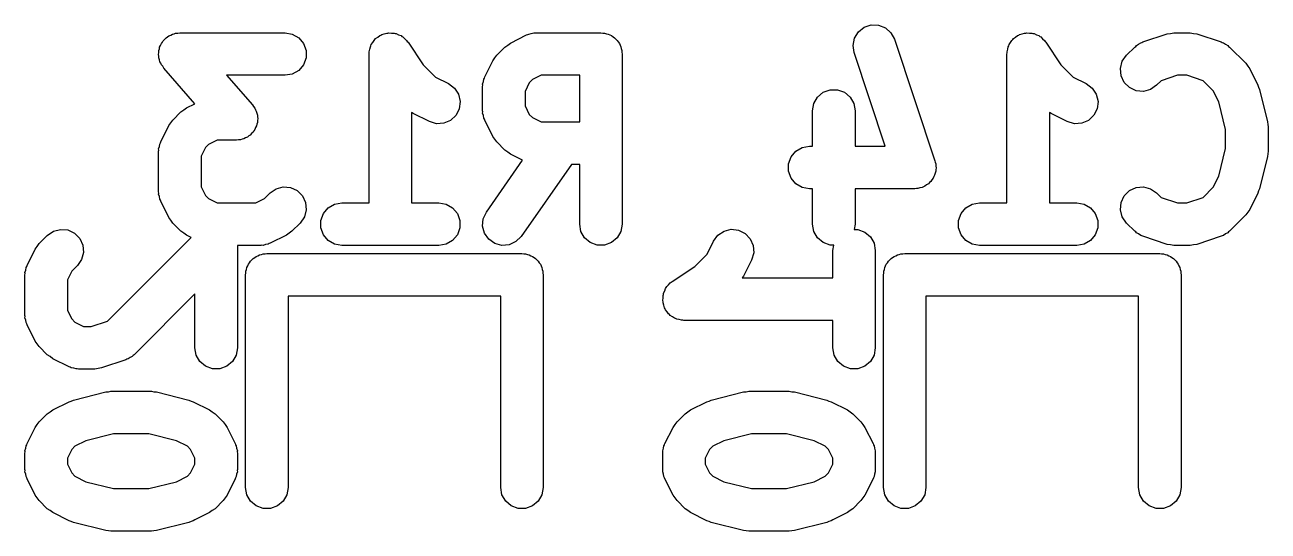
# Model space of a CAD drawing. Extents: x 25.3 to 49.5, y -85 to -25.3.
# Drawn here: x 33.739 to 37.452, y -77.981 to -76.47 of the extents above; entities that cross this region are included whole.
import ezdxf

# ---------------------------------------------------------------- set-up
doc = ezdxf.new("R2010")
doc.units = 0
doc.header["$MEASUREMENT"] = 0
doc.layers.add('BLACK', color=7, linetype='CONTINUOUS')

msp = doc.modelspace()

# ---------------------------------------------------------------- linework, layer by layer
at = {"layer": 'Black'}
for p, q in [((36.2166, -76.5093), (36.2282, -76.4905)), ((36.2282, -76.4905), (36.2454, -76.4768)), ((36.2454, -76.4768), (36.2664, -76.4698)), ((36.2664, -76.4698), (36.2884, -76.4704)), ((36.2884, -76.4704), (36.3089, -76.4785)), ((36.3089, -76.4785), (36.3254, -76.4931)), ((34.1442, -76.5309), (34.1464, -76.5251)), ((34.1464, -76.5251), (34.1495, -76.5213)), ((34.1495, -76.5213), (34.1519, -76.517)), ((34.1519, -76.517), (34.1565, -76.5129)), ((34.1565, -76.5129), (34.1605, -76.5082)), ((34.1605, -76.5082), (34.1648, -76.5057)), ((34.1648, -76.5057), (34.1685, -76.5025)), ((34.1685, -76.5025), (34.1743, -76.5002)), ((34.1743, -76.5002), (34.1796, -76.4971)), ((34.1796, -76.4971), (34.1845, -76.4963)), ((34.1845, -76.4963), (34.189, -76.4945)), ((34.189, -76.4945), (34.1952, -76.4944)), ((34.1952, -76.4944), (34.2014, -76.4933)), ((34.2014, -76.4933), (34.5158, -76.4933)), ((34.5158, -76.4933), (34.5375, -76.4971)), ((34.5375, -76.4971), (34.5566, -76.5082)), ((34.5566, -76.5082), (34.5708, -76.5251)), ((34.5708, -76.5251), (34.5784, -76.5458)), ((34.7724, -76.532), (34.7734, -76.5287)), ((34.7734, -76.5287), (34.7779, -76.5226)), ((34.7779, -76.5226), (34.7817, -76.516)), ((34.7817, -76.516), (34.7844, -76.5137)), ((34.7844, -76.5137), (34.7864, -76.5109)), ((34.7864, -76.5109), (34.7927, -76.5067)), ((34.7927, -76.5067), (34.7986, -76.5018)), ((34.7986, -76.5018), (34.8019, -76.5006)), ((34.8019, -76.5006), (34.8048, -76.4987)), ((34.8048, -76.4987), (34.8122, -76.4969)), ((34.8122, -76.4969), (34.8193, -76.4943)), ((34.8193, -76.4943), (34.8228, -76.4943)), ((34.8228, -76.4943), (34.8262, -76.4934)), ((34.8262, -76.4934), (34.8338, -76.4943)), ((34.8338, -76.4943), (34.8413, -76.4943)), ((34.8413, -76.4943), (34.8446, -76.4955)), ((34.8446, -76.4955), (34.8481, -76.4959)), ((34.8481, -76.4959), (34.8549, -76.4992)), ((34.8549, -76.4992), (34.8621, -76.5018)), ((34.8621, -76.5018), (34.8648, -76.5041)), ((34.8648, -76.5041), (34.8679, -76.5056)), ((34.8679, -76.5056), (34.8731, -76.5111)), ((34.8731, -76.5111), (34.8789, -76.516)), ((34.8789, -76.516), (34.8807, -76.519)), ((34.8807, -76.519), (34.8831, -76.5216)), ((34.8831, -76.5216), (34.928, -76.5889)), ((35.1808, -76.5303), (35.189, -76.5242)), ((35.189, -76.5242), (35.2373, -76.5)), ((35.2373, -76.5), (35.2408, -76.499)), ((35.2408, -76.499), (35.244, -76.4971)), ((35.244, -76.4971), (35.2513, -76.4958)), ((35.2513, -76.4958), (35.2585, -76.4937)), ((35.2585, -76.4937), (35.2621, -76.4939)), ((35.2621, -76.4939), (35.2657, -76.4933)), ((35.2657, -76.4933), (35.4593, -76.4933)), ((35.4593, -76.4933), (35.4647, -76.4943)), ((35.4647, -76.4943), (35.4703, -76.4943)), ((35.4703, -76.4943), (35.4755, -76.4962)), ((35.4755, -76.4962), (35.481, -76.4971)), ((35.481, -76.4971), (35.4858, -76.4999)), ((35.4858, -76.4999), (35.491, -76.5018)), ((35.491, -76.5018), (35.4953, -76.5054)), ((35.4953, -76.5054), (35.5001, -76.5082)), ((35.5001, -76.5082), (35.5036, -76.5124)), ((35.5036, -76.5124), (35.5079, -76.516)), ((35.5079, -76.516), (35.5107, -76.5208)), ((35.5107, -76.5208), (35.5143, -76.5251)), ((35.5143, -76.5251), (35.5162, -76.5303)), ((36.2122, -76.5309), (36.2166, -76.5093)), ((36.3254, -76.4931), (36.3359, -76.5125)), ((36.3359, -76.5125), (36.4569, -76.8754)), ((36.6774, -76.532), (36.6784, -76.5287)), ((36.6784, -76.5287), (36.6829, -76.5226)), ((36.6829, -76.5226), (36.6867, -76.516)), ((36.6867, -76.516), (36.6894, -76.5137)), ((36.6894, -76.5137), (36.6914, -76.5109)), ((36.6914, -76.5109), (36.6977, -76.5067)), ((36.6977, -76.5067), (36.7036, -76.5018)), ((36.7036, -76.5018), (36.7069, -76.5006)), ((36.7069, -76.5006), (36.7098, -76.4987)), ((36.7098, -76.4987), (36.7172, -76.4969)), ((36.7172, -76.4969), (36.7243, -76.4943)), ((36.7243, -76.4943), (36.7278, -76.4943)), ((36.7278, -76.4943), (36.7312, -76.4934)), ((36.7312, -76.4934), (36.7388, -76.4943)), ((36.7388, -76.4943), (36.7463, -76.4943)), ((36.7463, -76.4943), (36.7496, -76.4955)), ((36.7496, -76.4955), (36.7531, -76.4959)), ((36.7531, -76.4959), (36.7599, -76.4992)), ((36.7599, -76.4992), (36.7671, -76.5018)), ((36.7671, -76.5018), (36.7698, -76.5041)), ((36.7698, -76.5041), (36.7729, -76.5056)), ((36.7729, -76.5056), (36.7781, -76.5111)), ((36.7781, -76.5111), (36.7839, -76.516)), ((36.7839, -76.516), (36.7857, -76.519)), ((36.7857, -76.519), (36.7881, -76.5216)), ((36.7881, -76.5216), (36.833, -76.5889)), ((37.0587, -76.5313), (37.0652, -76.5277)), ((37.0652, -76.5277), (37.0713, -76.5234)), ((37.0713, -76.5234), (37.0749, -76.5225)), ((37.0749, -76.5225), (37.0781, -76.5208)), ((37.0781, -76.5208), (37.1507, -76.4966)), ((37.1507, -76.4966), (37.1607, -76.4951)), ((37.1607, -76.4951), (37.1707, -76.4933)), ((37.1707, -76.4933), (37.2191, -76.4933)), ((37.2191, -76.4933), (37.2291, -76.4951)), ((37.2291, -76.4951), (37.2392, -76.4966)), ((37.2392, -76.4966), (37.3118, -76.5208)), ((37.3118, -76.5208), (37.315, -76.5225)), ((37.315, -76.5225), (37.3185, -76.5234)), ((37.3185, -76.5234), (37.3246, -76.5277)), ((37.3246, -76.5277), (37.3312, -76.5313)), ((34.1379, -76.5581), (34.1388, -76.552)), ((34.1388, -76.5629), (34.1379, -76.5581)), ((34.1388, -76.5458), (34.1405, -76.5412)), ((34.1388, -76.552), (34.1388, -76.5458)), ((34.1388, -76.5678), (34.1388, -76.5629)), ((34.1405, -76.5412), (34.1412, -76.5363)), ((34.1412, -76.5363), (34.1442, -76.5309)), ((34.5784, -76.5458), (34.5784, -76.5678)), ((34.7668, -76.5568), (34.7674, -76.5533)), ((34.7668, -77.0013), (34.7668, -76.5568)), ((34.7672, -76.5498), (34.7693, -76.5426)), ((34.7674, -76.5533), (34.7672, -76.5498)), ((34.7693, -76.5426), (34.7706, -76.5351)), ((34.7706, -76.5351), (34.7724, -76.532)), ((35.1424, -76.5686), (35.1483, -76.5603)), ((35.1483, -76.5603), (35.1725, -76.5361)), ((35.1725, -76.5361), (35.1808, -76.5303)), ((35.5162, -76.5303), (35.5189, -76.5351)), ((35.5189, -76.5351), (35.5199, -76.5406)), ((35.5199, -76.5406), (35.5218, -76.5458)), ((35.5218, -76.5458), (35.5218, -76.5513)), ((35.5218, -76.5513), (35.5228, -76.5568)), ((35.5228, -76.5568), (35.5228, -77.0648)), ((36.2154, -76.5527), (36.2122, -76.5309)), ((36.3085, -76.832), (36.2154, -76.5527)), ((36.6718, -76.5568), (36.6724, -76.5533)), ((36.6718, -77.0013), (36.6718, -76.5568)), ((36.6722, -76.5498), (36.6743, -76.5426)), ((36.6724, -76.5533), (36.6722, -76.5498)), ((36.6743, -76.5426), (36.6756, -76.5351)), ((36.6756, -76.5351), (36.6774, -76.532)), ((37.0164, -76.5784), (37.0291, -76.5603)), ((37.0291, -76.5603), (37.0533, -76.5361)), ((37.0533, -76.5361), (37.0563, -76.534)), ((37.0563, -76.534), (37.0587, -76.5313)), ((37.3312, -76.5313), (37.3336, -76.534)), ((37.3336, -76.534), (37.3366, -76.5361)), ((37.3366, -76.5361), (37.385, -76.5845)), ((34.1409, -76.5737), (34.1388, -76.5678)), ((34.1421, -76.5798), (34.1409, -76.5737)), ((34.1447, -76.584), (34.1421, -76.5798)), ((34.1464, -76.5886), (34.1447, -76.584)), ((34.1504, -76.5933), (34.1464, -76.5886)), ((34.1536, -76.5986), (34.1504, -76.5933)), ((34.2467, -76.7051), (34.1536, -76.5986)), ((34.5708, -76.5886), (34.5566, -76.6055)), ((34.5784, -76.5678), (34.5708, -76.5886)), ((34.928, -76.5889), (34.9647, -76.6256)), ((35.1122, -76.6252), (35.1364, -76.5768)), ((35.1364, -76.5768), (35.1424, -76.5686)), ((36.833, -76.5889), (36.8697, -76.6256)), ((37.0107, -76.5997), (37.0164, -76.5784)), ((37.0126, -76.6216), (37.0107, -76.5997)), ((37.385, -76.5845), (37.3908, -76.5928)), ((37.3908, -76.5928), (37.3969, -76.601)), ((37.3969, -76.601), (37.4211, -76.6494)), ((34.5158, -76.6203), (34.3413, -76.6203)), ((34.3413, -76.6203), (34.4185, -76.7085)), ((34.5375, -76.6165), (34.5158, -76.6203)), ((34.5566, -76.6055), (34.5375, -76.6165)), ((34.9647, -76.6256), (35.0038, -76.6452)), ((35.1059, -76.6463), (35.108, -76.6392)), ((35.108, -76.6392), (35.1093, -76.6319)), ((35.1093, -76.6319), (35.1111, -76.6287)), ((35.1111, -76.6287), (35.1122, -76.6252)), ((35.255, -76.6332), (35.2453, -76.6428)), ((35.2807, -76.6203), (35.255, -76.6332)), ((35.3958, -76.6203), (35.2807, -76.6203)), ((35.3958, -76.7594), (35.3958, -76.6203)), ((36.8697, -76.6256), (36.9088, -76.6452)), ((37.022, -76.6416), (37.0126, -76.6216)), ((37.1325, -76.6365), (37.1189, -76.6501)), ((37.181, -76.6203), (37.1325, -76.6365)), ((37.2088, -76.6203), (37.181, -76.6203)), ((37.2574, -76.6365), (37.2088, -76.6203)), ((37.2879, -76.667), (37.2574, -76.6365)), ((35.0038, -76.6452), (35.0216, -76.6583)), ((35.0216, -76.6583), (35.0337, -76.6767)), ((35.0337, -76.6767), (35.0388, -76.6981)), ((35.1055, -76.6536), (35.1061, -76.65)), ((35.1055, -76.7261), (35.1055, -76.6536)), ((35.1061, -76.65), (35.1059, -76.6463)), ((35.2453, -76.6428), (35.2325, -76.6686)), ((35.2325, -76.6686), (35.2325, -76.7112)), ((36.1061, -76.6853), (36.123, -76.6711)), ((36.123, -76.6711), (36.1437, -76.6636)), ((36.1437, -76.6636), (36.1658, -76.6636)), ((36.1658, -76.6636), (36.1865, -76.6711)), ((36.1865, -76.6711), (36.2034, -76.6853)), ((36.9088, -76.6452), (36.9266, -76.6583)), ((36.9266, -76.6583), (36.9387, -76.6767)), ((36.9387, -76.6767), (36.9438, -76.6981)), ((37.0375, -76.6572), (37.022, -76.6416)), ((37.0575, -76.6665), (37.0375, -76.6572)), ((37.0795, -76.6684), (37.0575, -76.6665)), ((37.1008, -76.6627), (37.0795, -76.6684)), ((37.1189, -76.6501), (37.1008, -76.6627)), ((37.3043, -76.6999), (37.2879, -76.667)), ((37.4211, -76.6494), (37.423, -76.656)), ((37.423, -76.656), (37.4259, -76.6624)), ((37.4259, -76.6624), (37.4501, -76.7591)), ((34.2213, -76.7177), (34.2467, -76.7051)), ((34.4185, -76.7085), (34.4217, -76.7138)), ((34.4217, -76.7138), (34.4257, -76.7186)), ((35.0388, -76.6981), (35.0363, -76.7201)), ((35.2325, -76.7112), (35.2453, -76.7369)), ((36.0912, -76.7261), (36.0951, -76.7044)), ((36.0951, -76.7044), (36.1061, -76.6853)), ((36.2034, -76.6853), (36.2144, -76.7044)), ((36.2144, -76.7044), (36.2182, -76.7261)), ((36.9438, -76.6981), (36.9413, -76.7201)), ((37.3249, -76.7823), (37.3043, -76.6999)), ((34.1806, -76.7538), (34.2048, -76.7296)), ((34.2048, -76.7296), (34.2131, -76.7238)), ((34.2131, -76.7238), (34.2213, -76.7177)), ((34.4257, -76.7186), (34.4274, -76.7232)), ((34.4274, -76.7232), (34.4299, -76.7274)), ((34.4299, -76.7274), (34.4311, -76.7335)), ((34.4311, -76.7335), (34.4332, -76.7393)), ((34.4332, -76.7393), (34.4332, -76.7442)), ((34.4332, -76.7442), (34.4342, -76.749)), ((34.4342, -76.749), (34.4332, -76.7552)), ((34.8987, -76.7346), (34.8938, -76.7309)), ((34.8938, -76.7309), (34.8938, -77.0013)), ((34.947, -76.7587), (34.8987, -76.7346)), ((35.0264, -76.7398), (35.0104, -76.7549)), ((35.0363, -76.7201), (35.0264, -76.7398)), ((35.1061, -76.7297), (35.1055, -76.7261)), ((35.1059, -76.7334), (35.1061, -76.7297)), ((35.108, -76.7405), (35.1059, -76.7334)), ((35.1093, -76.7479), (35.108, -76.7405)), ((35.1111, -76.751), (35.1093, -76.7479)), ((35.1122, -76.7545), (35.1111, -76.751)), ((35.2453, -76.7369), (35.255, -76.7465)), ((35.255, -76.7465), (35.2807, -76.7594)), ((36.0912, -76.832), (36.0912, -76.7261)), ((36.2182, -76.7261), (36.2182, -76.832)), ((36.8037, -76.7346), (36.7988, -76.7309)), ((36.7988, -76.7309), (36.7988, -77.0013)), ((36.852, -76.7587), (36.8037, -76.7346)), ((36.9314, -76.7398), (36.9154, -76.7549)), ((36.9413, -76.7201), (36.9314, -76.7398)), ((34.1446, -76.8187), (34.1687, -76.7703)), ((34.1687, -76.7703), (34.1748, -76.7621)), ((34.1748, -76.7621), (34.1806, -76.7538)), ((34.4225, -76.7858), (34.4202, -76.7901)), ((34.4257, -76.7821), (34.4225, -76.7858)), ((34.4278, -76.7762), (34.4257, -76.7821)), ((34.4308, -76.7708), (34.4278, -76.7762)), ((34.4315, -76.766), (34.4308, -76.7708)), ((34.4332, -76.7614), (34.4315, -76.766)), ((34.4332, -76.7552), (34.4332, -76.7614)), ((34.9682, -76.765), (34.947, -76.7587)), ((34.9902, -76.7637), (34.9682, -76.765)), ((35.0104, -76.7549), (34.9902, -76.7637)), ((35.1364, -76.8029), (35.1122, -76.7545)), ((35.2807, -76.7594), (35.3958, -76.7594)), ((36.8732, -76.765), (36.852, -76.7587)), ((36.8952, -76.7637), (36.8732, -76.765)), ((36.9154, -76.7549), (36.8952, -76.7637)), ((37.3249, -76.8393), (37.3249, -76.7823)), ((37.4501, -76.7591), (37.4506, -76.7669)), ((37.4506, -76.7669), (37.4519, -76.7745)), ((37.4519, -76.7745), (37.4519, -76.8471)), ((34.1404, -76.8327), (34.1417, -76.8254)), ((34.1417, -76.8254), (34.1435, -76.8222)), ((34.1435, -76.8222), (34.1446, -76.8187)), ((34.3131, -76.8138), (34.2873, -76.8267)), ((34.3707, -76.8138), (34.3131, -76.8138)), ((34.3768, -76.8128), (34.3707, -76.8138)), ((34.383, -76.8126), (34.3768, -76.8128)), ((34.3876, -76.8109), (34.383, -76.8126)), ((34.3924, -76.81), (34.3876, -76.8109)), ((34.3978, -76.8069), (34.3924, -76.81)), ((34.4036, -76.8047), (34.3978, -76.8069)), ((34.4073, -76.8014), (34.4036, -76.8047)), ((34.4115, -76.799), (34.4073, -76.8014)), ((34.4155, -76.7942), (34.4115, -76.799)), ((34.4202, -76.7901), (34.4155, -76.7942)), ((35.1424, -76.8111), (35.1364, -76.8029)), ((35.1483, -76.8194), (35.1424, -76.8111)), ((35.1725, -76.8436), (35.1483, -76.8194)), ((34.1379, -76.8471), (34.1385, -76.8435)), ((34.1379, -76.968), (34.1379, -76.8471)), ((34.1383, -76.8398), (34.1404, -76.8327)), ((34.1385, -76.8435), (34.1383, -76.8398)), ((34.2777, -76.8363), (34.2649, -76.8621)), ((34.2649, -76.8621), (34.2649, -76.9531)), ((34.2873, -76.8267), (34.2777, -76.8363)), ((35.1808, -76.8494), (35.1725, -76.8436)), ((35.189, -76.8555), (35.1808, -76.8494)), ((35.2253, -76.8737), (35.189, -76.8555)), ((36.0272, -76.8637), (36.0413, -76.8468)), ((36.0413, -76.8468), (36.0604, -76.8358)), ((36.0604, -76.8358), (36.0822, -76.832)), ((36.0822, -76.832), (36.0912, -76.832)), ((36.2182, -76.832), (36.3085, -76.832)), ((37.3043, -76.9217), (37.3249, -76.8393)), ((37.4501, -76.8625), (37.4259, -76.9593)), ((37.4506, -76.8547), (37.4501, -76.8625)), ((37.4519, -76.8471), (37.4506, -76.8547)), ((35.117, -77.0284), (35.2253, -76.8737)), ((35.3714, -76.8864), (35.221, -77.1012)), ((35.3958, -76.8864), (35.3714, -76.8864)), ((35.3958, -77.0648), (35.3958, -76.8864)), ((36.0196, -76.8844), (36.0272, -76.8637)), ((36.0196, -76.9065), (36.0196, -76.8844)), ((36.4569, -76.8754), (36.4576, -76.88)), ((36.4576, -76.88), (36.4592, -76.8844)), ((36.4592, -76.8844), (36.4592, -76.8909)), ((36.4592, -76.8909), (36.4601, -76.8972)), ((36.4601, -76.8972), (36.4592, -76.9018)), ((36.0272, -76.9272), (36.0196, -76.9065)), ((36.0413, -76.9441), (36.0272, -76.9272)), ((36.4475, -76.9321), (36.4441, -76.9376)), ((36.4516, -76.9272), (36.4475, -76.9321)), ((36.4532, -76.9228), (36.4516, -76.9272)), ((36.4557, -76.9188), (36.4532, -76.9228)), ((36.457, -76.9125), (36.4557, -76.9188)), ((36.4592, -76.9065), (36.457, -76.9125)), ((36.4592, -76.9018), (36.4592, -76.9065)), ((37.2879, -76.9546), (37.3043, -76.9217)), ((34.1385, -76.9717), (34.1379, -76.968)), ((34.1383, -76.9753), (34.1385, -76.9717)), ((34.2649, -76.9531), (34.2777, -76.9788)), ((34.454, -76.9884), (34.4709, -76.9715)), ((34.4709, -76.9715), (34.489, -76.9589)), ((34.489, -76.9589), (34.5103, -76.9532)), ((34.5103, -76.9532), (34.5323, -76.9551)), ((34.5323, -76.9551), (34.5523, -76.9644)), ((34.5523, -76.9644), (34.5678, -76.98)), ((36.0604, -76.9551), (36.0413, -76.9441)), ((36.0822, -76.959), (36.0604, -76.9551)), ((36.0912, -76.959), (36.0822, -76.959)), ((36.0912, -77.0648), (36.0912, -76.959)), ((36.3966, -76.959), (36.2182, -76.959)), ((36.2182, -76.959), (36.2182, -77.0648)), ((36.4013, -76.9582), (36.3966, -76.959)), ((36.406, -76.9583), (36.4013, -76.9582)), ((36.412, -76.9563), (36.406, -76.9583)), ((36.4184, -76.9551), (36.412, -76.9563)), ((36.4224, -76.9528), (36.4184, -76.9551)), ((36.4269, -76.9513), (36.4224, -76.9528)), ((36.4319, -76.9473), (36.4269, -76.9513)), ((36.4375, -76.9441), (36.4319, -76.9473)), ((36.4405, -76.9405), (36.4375, -76.9441)), ((36.4441, -76.9376), (36.4405, -76.9405)), ((37.022, -76.98), (37.0375, -76.9644)), ((37.0375, -76.9644), (37.0575, -76.9551)), ((37.0575, -76.9551), (37.0795, -76.9532)), ((37.0795, -76.9532), (37.1008, -76.9589)), ((37.1008, -76.9589), (37.1189, -76.9715)), ((37.1189, -76.9715), (37.1325, -76.9851)), ((37.2574, -76.9851), (37.2879, -76.9546)), ((37.4211, -76.9723), (37.3969, -77.0206)), ((37.423, -76.9656), (37.4211, -76.9723)), ((37.4259, -76.9593), (37.423, -76.9656)), ((34.1404, -76.9824), (34.1383, -76.9753)), ((34.1417, -76.9898), (34.1404, -76.9824)), ((34.1435, -76.9929), (34.1417, -76.9898)), ((34.1446, -76.9964), (34.1435, -76.9929)), ((34.1687, -77.0448), (34.1446, -76.9964)), ((34.2777, -76.9788), (34.2873, -76.9884)), ((34.2873, -76.9884), (34.3131, -77.0013)), ((34.3131, -77.0013), (34.4283, -77.0013)), ((34.4283, -77.0013), (34.454, -76.9884)), ((34.5678, -76.98), (34.5772, -77)), ((34.5772, -77), (34.5791, -77.022)), ((34.6443, -77.0162), (34.6634, -77.0051)), ((34.6634, -77.0051), (34.6852, -77.0013)), ((34.6852, -77.0013), (34.7668, -77.0013)), ((34.8938, -77.0013), (34.9754, -77.0013)), ((34.9754, -77.0013), (34.9972, -77.0051)), ((34.9972, -77.0051), (35.0163, -77.0162)), ((36.5493, -77.0162), (36.5684, -77.0051)), ((36.5684, -77.0051), (36.5902, -77.0013)), ((36.5902, -77.0013), (36.6718, -77.0013)), ((36.7988, -77.0013), (36.8804, -77.0013)), ((36.8804, -77.0013), (36.9022, -77.0051)), ((36.9022, -77.0051), (36.9213, -77.0162)), ((37.0107, -77.022), (37.0126, -77)), ((37.0126, -77), (37.022, -76.98)), ((37.1325, -76.9851), (37.181, -77.0013)), ((37.181, -77.0013), (37.2088, -77.0013)), ((37.2088, -77.0013), (37.2574, -76.9851)), ((34.1748, -77.053), (34.1687, -77.0448)), ((34.5734, -77.0433), (34.5607, -77.0613)), ((34.5791, -77.022), (34.5734, -77.0433)), ((34.6226, -77.0538), (34.6302, -77.0331)), ((34.6302, -77.0331), (34.6443, -77.0162)), ((35.0163, -77.0162), (35.0304, -77.0331)), ((35.0304, -77.0331), (35.038, -77.0538)), ((35.1057, -77.0704), (35.1076, -77.0484)), ((35.1076, -77.0484), (35.117, -77.0284)), ((36.5276, -77.0538), (36.5352, -77.0331)), ((36.5352, -77.0331), (36.5493, -77.0162)), ((36.9213, -77.0162), (36.9354, -77.0331)), ((36.9354, -77.0331), (36.943, -77.0538)), ((37.0164, -77.0433), (37.0107, -77.022)), ((37.0291, -77.0613), (37.0164, -77.0433)), ((37.385, -77.0371), (37.3366, -77.0855)), ((37.3908, -77.0288), (37.385, -77.0371)), ((37.3969, -77.0206), (37.3908, -77.0288)), ((33.8057, -77.0985), (33.8238, -77.0859)), ((33.8238, -77.0859), (33.8451, -77.0802)), ((33.8451, -77.0802), (33.867, -77.0821)), ((33.867, -77.0821), (33.887, -77.0914)), ((34.1806, -77.0613), (34.1748, -77.053)), ((34.2048, -77.0855), (34.1806, -77.0613)), ((34.2131, -77.0913), (34.2048, -77.0855)), ((34.5365, -77.0855), (34.5282, -77.0914)), ((34.5607, -77.0613), (34.5365, -77.0855)), ((34.6226, -77.0758), (34.6226, -77.0538)), ((34.6302, -77.0966), (34.6226, -77.0758)), ((35.038, -77.0758), (35.0304, -77.0966)), ((35.038, -77.0538), (35.038, -77.0758)), ((35.1114, -77.0917), (35.1057, -77.0704)), ((35.3996, -77.0865), (35.3958, -77.0648)), ((35.5228, -77.0648), (35.5189, -77.0865)), ((35.8087, -77.0973), (35.8271, -77.0852)), ((35.8271, -77.0852), (35.8485, -77.08)), ((35.8485, -77.08), (35.8705, -77.0826)), ((35.8705, -77.0826), (35.8902, -77.0924)), ((36.0951, -77.0865), (36.0912, -77.0648)), ((36.2182, -77.0648), (36.2154, -77.0809)), ((36.2154, -77.0809), (36.2262, -77.0809)), ((36.2262, -77.0809), (36.247, -77.0884)), ((36.5276, -77.0758), (36.5276, -77.0538)), ((36.5352, -77.0966), (36.5276, -77.0758)), ((36.943, -77.0758), (36.9354, -77.0966)), ((36.943, -77.0538), (36.943, -77.0758)), ((37.0533, -77.0855), (37.0291, -77.0613)), ((37.0563, -77.0876), (37.0533, -77.0855)), ((37.3366, -77.0855), (37.3336, -77.0876)), ((33.7757, -77.131), (33.7815, -77.1227)), ((33.7815, -77.1227), (33.8057, -77.0985)), ((33.887, -77.0914), (33.9026, -77.107)), ((33.9026, -77.107), (33.9119, -77.127)), ((33.9856, -77.354), (34.2353, -77.1044)), ((34.2213, -77.0974), (34.2131, -77.0913)), ((34.2353, -77.1044), (34.2213, -77.0974)), ((34.4681, -77.1226), (34.465, -77.1245)), ((34.4717, -77.1216), (34.4681, -77.1226)), ((34.52, -77.0974), (34.4717, -77.1216)), ((34.5282, -77.0914), (34.52, -77.0974)), ((34.6443, -77.1135), (34.6302, -77.0966)), ((34.6634, -77.1245), (34.6443, -77.1135)), ((35.0163, -77.1135), (34.9972, -77.1245)), ((35.0304, -77.0966), (35.0163, -77.1135)), ((35.1241, -77.1097), (35.1114, -77.0917)), ((35.1421, -77.1224), (35.1241, -77.1097)), ((35.1634, -77.1281), (35.1421, -77.1224)), ((35.2054, -77.1168), (35.1854, -77.1261)), ((35.221, -77.1012), (35.2054, -77.1168)), ((35.4106, -77.1056), (35.3996, -77.0865)), ((35.4275, -77.1198), (35.4106, -77.1056)), ((35.4482, -77.1273), (35.4275, -77.1198)), ((35.491, -77.1198), (35.4703, -77.1273)), ((35.5079, -77.1056), (35.491, -77.1198)), ((35.5189, -77.0865), (35.5079, -77.1056)), ((35.776, -77.1542), (35.7956, -77.115)), ((35.7956, -77.115), (35.8087, -77.0973)), ((35.8902, -77.0924), (35.9053, -77.1084)), ((35.9053, -77.1084), (35.9141, -77.1287)), ((36.1061, -77.1056), (36.0951, -77.0865)), ((36.123, -77.1198), (36.1061, -77.1056)), ((36.1437, -77.1273), (36.123, -77.1198)), ((36.247, -77.0884), (36.2639, -77.1026)), ((36.2639, -77.1026), (36.2749, -77.1217)), ((36.2749, -77.1217), (36.2787, -77.1434)), ((36.5493, -77.1135), (36.5352, -77.0966)), ((36.5684, -77.1245), (36.5493, -77.1135)), ((36.9213, -77.1135), (36.9022, -77.1245)), ((36.9354, -77.0966), (36.9213, -77.1135)), ((37.0587, -77.0904), (37.0563, -77.0876)), ((37.0652, -77.0939), (37.0587, -77.0904)), ((37.0713, -77.0982), (37.0652, -77.0939)), ((37.0749, -77.0991), (37.0713, -77.0982)), ((37.0781, -77.1009), (37.0749, -77.0991)), ((37.1507, -77.1251), (37.0781, -77.1009)), ((37.3118, -77.1009), (37.2392, -77.1251)), ((37.315, -77.0991), (37.3118, -77.1009)), ((37.3185, -77.0982), (37.315, -77.0991)), ((37.3246, -77.0939), (37.3185, -77.0982)), ((37.3312, -77.0904), (37.3246, -77.0939)), ((37.3336, -77.0876), (37.3312, -77.0904)), ((33.7454, -77.1876), (33.7696, -77.1392)), ((33.7696, -77.1392), (33.7757, -77.131)), ((33.9138, -77.149), (33.9081, -77.1703)), ((33.9119, -77.127), (33.9138, -77.149)), ((34.4433, -77.1283), (34.3737, -77.1283)), ((34.3737, -77.1283), (34.3737, -77.4337)), ((34.4296, -77.161), (34.4349, -77.1591)), ((34.4349, -77.1591), (34.4397, -77.1563)), ((34.4397, -77.1563), (34.4451, -77.1554)), ((34.4469, -77.1277), (34.4433, -77.1283)), ((34.4451, -77.1554), (34.4504, -77.1535)), ((34.4505, -77.1279), (34.4469, -77.1277)), ((34.4504, -77.1535), (34.4559, -77.1535)), ((34.4576, -77.1258), (34.4505, -77.1279)), ((34.4559, -77.1535), (34.4614, -77.1525)), ((34.465, -77.1245), (34.4576, -77.1258)), ((34.4614, -77.1525), (35.2234, -77.1525)), ((34.6852, -77.1283), (34.6634, -77.1245)), ((34.9754, -77.1283), (34.6852, -77.1283)), ((34.9972, -77.1245), (34.9754, -77.1283)), ((35.1854, -77.1261), (35.1634, -77.1281)), ((35.2234, -77.1525), (35.2289, -77.1535)), ((35.2289, -77.1535), (35.2344, -77.1535)), ((35.2344, -77.1535), (35.2396, -77.1554)), ((35.2396, -77.1554), (35.2451, -77.1563)), ((35.2451, -77.1563), (35.2499, -77.1591)), ((35.2499, -77.1591), (35.2552, -77.161)), ((35.4703, -77.1273), (35.4482, -77.1273)), ((35.7393, -77.1908), (35.776, -77.1542)), ((35.9154, -77.1507), (35.9091, -77.1718)), ((35.9141, -77.1287), (35.9154, -77.1507)), ((36.1545, -77.1273), (36.1437, -77.1273)), ((36.1517, -77.1434), (36.1545, -77.1273)), ((36.1517, -77.2251), (36.1517, -77.1434)), ((36.2787, -77.1434), (36.2787, -77.4337)), ((36.3346, -77.161), (36.3399, -77.1591)), ((36.3399, -77.1591), (36.3447, -77.1563)), ((36.3447, -77.1563), (36.3501, -77.1554)), ((36.3501, -77.1554), (36.3554, -77.1535)), ((36.3554, -77.1535), (36.3609, -77.1535)), ((36.3609, -77.1535), (36.3664, -77.1525)), ((36.3664, -77.1525), (37.1284, -77.1525)), ((36.5902, -77.1283), (36.5684, -77.1245)), ((36.8804, -77.1283), (36.5902, -77.1283)), ((36.9022, -77.1245), (36.8804, -77.1283)), ((37.1284, -77.1525), (37.1339, -77.1535)), ((37.1339, -77.1535), (37.1394, -77.1535)), ((37.1394, -77.1535), (37.1446, -77.1554)), ((37.1446, -77.1554), (37.1501, -77.1563)), ((37.1501, -77.1563), (37.1549, -77.1591)), ((37.1607, -77.1265), (37.1507, -77.1251)), ((37.1549, -77.1591), (37.1602, -77.161)), ((37.1707, -77.1283), (37.1607, -77.1265)), ((37.2191, -77.1283), (37.1707, -77.1283)), ((37.2291, -77.1265), (37.2191, -77.1283)), ((37.2392, -77.1251), (37.2291, -77.1265)), ((33.7412, -77.2016), (33.7425, -77.1943)), ((33.7425, -77.1943), (33.7444, -77.1911)), ((33.7444, -77.1911), (33.7454, -77.1876)), ((33.8955, -77.1883), (33.8786, -77.2052)), ((33.9081, -77.1703), (33.8955, -77.1883)), ((34.4008, -77.1997), (34.4017, -77.1943)), ((34.4017, -77.1943), (34.4045, -77.1895)), ((34.4045, -77.1895), (34.4064, -77.1842)), ((34.4064, -77.1842), (34.41, -77.18)), ((34.41, -77.18), (34.4128, -77.1752)), ((34.4128, -77.1752), (34.417, -77.1716)), ((34.417, -77.1716), (34.4206, -77.1674)), ((34.4206, -77.1674), (34.4254, -77.1646)), ((34.4254, -77.1646), (34.4296, -77.161)), ((35.2552, -77.161), (35.2594, -77.1646)), ((35.2594, -77.1646), (35.2642, -77.1674)), ((35.2642, -77.1674), (35.2678, -77.1716)), ((35.2678, -77.1716), (35.272, -77.1752)), ((35.272, -77.1752), (35.2748, -77.18)), ((35.2748, -77.18), (35.2784, -77.1842)), ((35.2784, -77.1842), (35.2803, -77.1895)), ((35.2803, -77.1895), (35.2831, -77.1943)), ((35.2831, -77.1943), (35.284, -77.1997)), ((35.672, -77.2357), (35.7393, -77.1908)), ((35.9091, -77.1718), (35.885, -77.2202)), ((36.3058, -77.1997), (36.3067, -77.1943)), ((36.3067, -77.1943), (36.3095, -77.1895)), ((36.3095, -77.1895), (36.3114, -77.1842)), ((36.3114, -77.1842), (36.315, -77.18)), ((36.315, -77.18), (36.3178, -77.1752)), ((36.3178, -77.1752), (36.322, -77.1716)), ((36.322, -77.1716), (36.3256, -77.1674)), ((36.3256, -77.1674), (36.3304, -77.1646)), ((36.3304, -77.1646), (36.3346, -77.161)), ((37.1602, -77.161), (37.1644, -77.1646)), ((37.1644, -77.1646), (37.1692, -77.1674)), ((37.1692, -77.1674), (37.1728, -77.1716)), ((37.1728, -77.1716), (37.177, -77.1752)), ((37.177, -77.1752), (37.1798, -77.18)), ((37.1798, -77.18), (37.1834, -77.1842)), ((37.1834, -77.1842), (37.1853, -77.1895)), ((37.1853, -77.1895), (37.1881, -77.1943)), ((37.1881, -77.1943), (37.189, -77.1997)), ((33.7387, -77.216), (33.7393, -77.2124)), ((33.7387, -77.337), (33.7387, -77.216)), ((33.7391, -77.2087), (33.7412, -77.2016)), ((33.7393, -77.2124), (33.7391, -77.2087)), ((33.8786, -77.2052), (33.8657, -77.231)), ((33.8657, -77.231), (33.8657, -77.322)), ((34.3979, -77.216), (34.3989, -77.2105)), ((34.3979, -77.851), (34.3979, -77.216)), ((34.3989, -77.205), (34.4008, -77.1997)), ((34.3989, -77.2105), (34.3989, -77.205)), ((35.284, -77.1997), (35.2859, -77.205)), ((35.2859, -77.205), (35.2859, -77.2105)), ((35.2859, -77.2105), (35.2869, -77.216)), ((35.2869, -77.216), (35.2869, -77.851)), ((35.885, -77.2202), (35.8813, -77.2251)), ((35.8813, -77.2251), (36.1517, -77.2251)), ((36.3029, -77.216), (36.3039, -77.2105)), ((36.3029, -77.851), (36.3029, -77.216)), ((36.3039, -77.205), (36.3058, -77.1997)), ((36.3039, -77.2105), (36.3039, -77.205)), ((37.189, -77.1997), (37.1909, -77.205)), ((37.1909, -77.205), (37.1909, -77.2105)), ((37.1909, -77.2105), (37.1919, -77.216)), ((37.1919, -77.216), (37.1919, -77.851)), ((35.6459, -77.2742), (35.6463, -77.2707)), ((35.6463, -77.2707), (35.6496, -77.2639)), ((35.6496, -77.2639), (35.6522, -77.2568)), ((35.6522, -77.2568), (35.6545, -77.2541)), ((35.6545, -77.2541), (35.656, -77.251)), ((35.656, -77.251), (35.6615, -77.2457)), ((35.6615, -77.2457), (35.6664, -77.2399)), ((35.6664, -77.2399), (35.6694, -77.2382)), ((35.6694, -77.2382), (35.672, -77.2357)), ((34.2467, -77.2725), (34.0648, -77.4544)), ((34.2467, -77.4337), (34.2467, -77.2725)), ((35.1599, -77.2795), (34.5249, -77.2795)), ((34.5249, -77.2795), (34.5249, -77.851)), ((35.1599, -77.851), (35.1599, -77.2795)), ((35.6438, -77.2927), (35.6447, -77.2851)), ((35.6447, -77.2961), (35.6438, -77.2927)), ((35.6447, -77.2775), (35.6459, -77.2742)), ((35.6447, -77.2851), (35.6447, -77.2775)), ((35.6447, -77.2996), (35.6447, -77.2961)), ((35.6473, -77.3067), (35.6447, -77.2996)), ((35.6491, -77.3141), (35.6473, -77.3067)), ((37.0649, -77.2795), (36.4299, -77.2795)), ((36.4299, -77.2795), (36.4299, -77.851)), ((37.0649, -77.851), (37.0649, -77.2795)), ((33.7393, -77.3406), (33.7387, -77.337)), ((33.7391, -77.3442), (33.7393, -77.3406)), ((33.7412, -77.3513), (33.7391, -77.3442)), ((33.8657, -77.322), (33.8786, -77.3477)), ((35.651, -77.317), (35.6491, -77.3141)), ((35.6522, -77.3203), (35.651, -77.317)), ((35.6571, -77.3261), (35.6522, -77.3203)), ((35.6613, -77.3324), (35.6571, -77.3261)), ((35.6641, -77.3345), (35.6613, -77.3324)), ((35.6664, -77.3372), (35.6641, -77.3345)), ((35.673, -77.341), (35.6664, -77.3372)), ((35.6791, -77.3455), (35.673, -77.341)), ((35.6824, -77.3465), (35.6791, -77.3455)), ((33.7425, -77.3587), (33.7412, -77.3513)), ((33.7444, -77.3618), (33.7425, -77.3587)), ((33.7454, -77.3653), (33.7444, -77.3618)), ((33.7696, -77.4137), (33.7454, -77.3653)), ((33.8786, -77.3477), (33.8882, -77.3573)), ((33.8882, -77.3573), (33.914, -77.3702)), ((33.914, -77.3702), (33.937, -77.3702)), ((33.937, -77.3702), (33.9856, -77.354)), ((35.6855, -77.3482), (35.6824, -77.3465)), ((35.693, -77.3496), (35.6855, -77.3482)), ((35.7002, -77.3517), (35.693, -77.3496)), ((35.7037, -77.3515), (35.7002, -77.3517)), ((35.7072, -77.3521), (35.7037, -77.3515)), ((36.1517, -77.3521), (35.7072, -77.3521)), ((36.1517, -77.4337), (36.1517, -77.3521)), ((33.7757, -77.4219), (33.7696, -77.4137)), ((33.7815, -77.4302), (33.7757, -77.4219)), ((33.8057, -77.4544), (33.7815, -77.4302)), ((33.814, -77.4602), (33.8057, -77.4544)), ((34.0618, -77.4565), (34.0594, -77.4593)), ((34.0648, -77.4544), (34.0618, -77.4565)), ((34.2505, -77.4554), (34.2467, -77.4337)), ((34.2616, -77.4745), (34.2505, -77.4554)), ((34.3699, -77.4554), (34.3589, -77.4745)), ((34.3737, -77.4337), (34.3699, -77.4554)), ((36.1555, -77.4554), (36.1517, -77.4337)), ((36.1666, -77.4745), (36.1555, -77.4554)), ((36.2749, -77.4554), (36.2639, -77.4745)), ((36.2787, -77.4337), (36.2749, -77.4554)), ((33.8222, -77.4663), (33.814, -77.4602)), ((33.8706, -77.4905), (33.8222, -77.4663)), ((33.8741, -77.4916), (33.8706, -77.4905)), ((33.8773, -77.4934), (33.8741, -77.4916)), ((33.8846, -77.4947), (33.8773, -77.4934)), ((33.9674, -77.494), (33.9574, -77.4954)), ((34.04, -77.4698), (33.9674, -77.494)), ((34.0432, -77.468), (34.04, -77.4698)), ((34.0468, -77.4671), (34.0432, -77.468)), ((34.0529, -77.4628), (34.0468, -77.4671)), ((34.0594, -77.4593), (34.0529, -77.4628)), ((34.2785, -77.4887), (34.2616, -77.4745)), ((34.2992, -77.4962), (34.2785, -77.4887)), ((34.342, -77.4887), (34.3212, -77.4962)), ((34.3589, -77.4745), (34.342, -77.4887)), ((36.1835, -77.4887), (36.1666, -77.4745)), ((36.2042, -77.4962), (36.1835, -77.4887)), ((36.247, -77.4887), (36.2262, -77.4962)), ((36.2639, -77.4745), (36.247, -77.4887)), ((33.8917, -77.4968), (33.8846, -77.4947)), ((33.8954, -77.4966), (33.8917, -77.4968)), ((33.899, -77.4972), (33.8954, -77.4966)), ((33.9474, -77.4972), (33.899, -77.4972)), ((33.9574, -77.4954), (33.9474, -77.4972)), ((34.3212, -77.4962), (34.2992, -77.4962)), ((36.2262, -77.4962), (36.2042, -77.4962)), ((33.8836, -77.5898), (33.9803, -77.5656)), ((33.9803, -77.5656), (33.9881, -77.5651)), ((33.9881, -77.5651), (33.9957, -77.5637)), ((33.9957, -77.5637), (34.1167, -77.5637)), ((34.1167, -77.5637), (34.1243, -77.5651)), ((34.1243, -77.5651), (34.1321, -77.5656)), ((34.1321, -77.5656), (34.2288, -77.5898)), ((35.7886, -77.5898), (35.8853, -77.5656)), ((35.8853, -77.5656), (35.8931, -77.5651)), ((35.8931, -77.5651), (35.9007, -77.5637)), ((35.9007, -77.5637), (36.0217, -77.5637)), ((36.0217, -77.5637), (36.0293, -77.5651)), ((36.0293, -77.5651), (36.0371, -77.5656)), ((36.0371, -77.5656), (36.1338, -77.5898)), ((33.8222, -77.6188), (33.8706, -77.5946)), ((33.8706, -77.5946), (33.8772, -77.5927)), ((33.8772, -77.5927), (33.8836, -77.5898)), ((34.2288, -77.5898), (34.2352, -77.5927)), ((34.2352, -77.5927), (34.2418, -77.5946)), ((34.2418, -77.5946), (34.2902, -77.6188)), ((35.7272, -77.6188), (35.7756, -77.5946)), ((35.7756, -77.5946), (35.7822, -77.5927)), ((35.7822, -77.5927), (35.7886, -77.5898)), ((36.1338, -77.5898), (36.1402, -77.5927)), ((36.1402, -77.5927), (36.1468, -77.5946)), ((36.1468, -77.5946), (36.1952, -77.6188)), ((33.7815, -77.6549), (33.8057, -77.6307)), ((33.8057, -77.6307), (33.814, -77.6249)), ((33.814, -77.6249), (33.8222, -77.6188)), ((34.2902, -77.6188), (34.2984, -77.6249)), ((34.2984, -77.6249), (34.3067, -77.6307)), ((34.3067, -77.6307), (34.3309, -77.6549)), ((35.6865, -77.6549), (35.7107, -77.6307)), ((35.7107, -77.6307), (35.719, -77.6249)), ((35.719, -77.6249), (35.7272, -77.6188)), ((36.1952, -77.6188), (36.2034, -77.6249)), ((36.2034, -77.6249), (36.2117, -77.6307)), ((36.2117, -77.6307), (36.2359, -77.6549)), ((33.7454, -77.7198), (33.7696, -77.6714)), ((33.7696, -77.6714), (33.7757, -77.6632)), ((33.7757, -77.6632), (33.7815, -77.6549)), ((34.3309, -77.6549), (34.3367, -77.6632)), ((34.3367, -77.6632), (34.3428, -77.6714)), ((34.3428, -77.6714), (34.367, -77.7198)), ((35.6504, -77.7198), (35.6746, -77.6714)), ((35.6746, -77.6714), (35.6807, -77.6632)), ((35.6807, -77.6632), (35.6865, -77.6549)), ((36.2359, -77.6549), (36.2417, -77.6632)), ((36.2417, -77.6632), (36.2478, -77.6714)), ((36.2478, -77.6714), (36.272, -77.7198)), ((33.9211, -77.7113), (33.8882, -77.7278)), ((34.0035, -77.6907), (33.9211, -77.7113)), ((34.1089, -77.6907), (34.0035, -77.6907)), ((34.1913, -77.7113), (34.1089, -77.6907)), ((34.2242, -77.7278), (34.1913, -77.7113)), ((35.8261, -77.7113), (35.7932, -77.7278)), ((35.9085, -77.6907), (35.8261, -77.7113)), ((36.0139, -77.6907), (35.9085, -77.6907)), ((36.0963, -77.7113), (36.0139, -77.6907)), ((36.1292, -77.7278), (36.0963, -77.7113)), ((33.7387, -77.7482), (33.7393, -77.7446)), ((33.7387, -77.7966), (33.7387, -77.7482)), ((33.7391, -77.7409), (33.7412, -77.7338)), ((33.7393, -77.7446), (33.7391, -77.7409)), ((33.7412, -77.7338), (33.7425, -77.7265)), ((33.7425, -77.7265), (33.7444, -77.7233)), ((33.7444, -77.7233), (33.7454, -77.7198)), ((33.8786, -77.7374), (33.8657, -77.7632)), ((33.8882, -77.7278), (33.8786, -77.7374)), ((34.2338, -77.7374), (34.2242, -77.7278)), ((34.2467, -77.7632), (34.2338, -77.7374)), ((34.367, -77.7198), (34.368, -77.7233)), ((34.368, -77.7233), (34.3699, -77.7265)), ((34.3699, -77.7265), (34.3712, -77.7338)), ((34.3712, -77.7338), (34.3733, -77.7409)), ((34.3733, -77.7409), (34.3731, -77.7446)), ((34.3731, -77.7446), (34.3737, -77.7482)), ((34.3737, -77.7482), (34.3737, -77.7966)), ((35.6437, -77.7482), (35.6443, -77.7446)), ((35.6437, -77.7966), (35.6437, -77.7482)), ((35.6441, -77.7409), (35.6462, -77.7338)), ((35.6443, -77.7446), (35.6441, -77.7409)), ((35.6462, -77.7338), (35.6475, -77.7265)), ((35.6475, -77.7265), (35.6494, -77.7233)), ((35.6494, -77.7233), (35.6504, -77.7198)), ((35.7836, -77.7374), (35.7707, -77.7632)), ((35.7932, -77.7278), (35.7836, -77.7374)), ((36.1388, -77.7374), (36.1292, -77.7278)), ((36.1517, -77.7632), (36.1388, -77.7374)), ((36.272, -77.7198), (36.273, -77.7233)), ((36.273, -77.7233), (36.2749, -77.7265)), ((36.2749, -77.7265), (36.2762, -77.7338)), ((36.2762, -77.7338), (36.2783, -77.7409)), ((36.2783, -77.7409), (36.2781, -77.7446)), ((36.2781, -77.7446), (36.2787, -77.7482)), ((36.2787, -77.7482), (36.2787, -77.7966)), ((33.8657, -77.7632), (33.8657, -77.7816)), ((33.8657, -77.7816), (33.8786, -77.8073)), ((34.2338, -77.8073), (34.2467, -77.7816)), ((34.2467, -77.7816), (34.2467, -77.7632)), ((35.7707, -77.7632), (35.7707, -77.7816)), ((35.7707, -77.7816), (35.7836, -77.8073)), ((36.1388, -77.8073), (36.1517, -77.7816)), ((36.1517, -77.7816), (36.1517, -77.7632)), ((33.7393, -77.8002), (33.7387, -77.7966)), ((33.7391, -77.8038), (33.7393, -77.8002)), ((33.7412, -77.811), (33.7391, -77.8038)), ((33.7425, -77.8183), (33.7412, -77.811)), ((33.7444, -77.8215), (33.7425, -77.8183)), ((33.7454, -77.825), (33.7444, -77.8215)), ((33.7696, -77.8733), (33.7454, -77.825)), ((33.8786, -77.8073), (33.8882, -77.817)), ((33.8882, -77.817), (33.9211, -77.8334)), ((34.1913, -77.8334), (34.2242, -77.817)), ((34.2242, -77.817), (34.2338, -77.8073)), ((34.367, -77.825), (34.3428, -77.8734)), ((34.368, -77.8215), (34.367, -77.825)), ((34.3699, -77.8183), (34.368, -77.8215)), ((34.3712, -77.811), (34.3699, -77.8183)), ((34.3733, -77.8038), (34.3712, -77.811)), ((34.3737, -77.7966), (34.3731, -77.8002)), ((34.3731, -77.8002), (34.3733, -77.8038)), ((35.6443, -77.8002), (35.6437, -77.7966)), ((35.6441, -77.8038), (35.6443, -77.8002)), ((35.6462, -77.811), (35.6441, -77.8038)), ((35.6475, -77.8183), (35.6462, -77.811)), ((35.6494, -77.8215), (35.6475, -77.8183)), ((35.6504, -77.825), (35.6494, -77.8215)), ((35.6746, -77.8733), (35.6504, -77.825)), ((35.7836, -77.8073), (35.7932, -77.817)), ((35.7932, -77.817), (35.8261, -77.8334)), ((36.0963, -77.8334), (36.1292, -77.817)), ((36.1292, -77.817), (36.1388, -77.8073)), ((36.272, -77.825), (36.2478, -77.8734)), ((36.273, -77.8215), (36.272, -77.825)), ((36.2749, -77.8183), (36.273, -77.8215)), ((36.2762, -77.811), (36.2749, -77.8183)), ((36.2783, -77.8038), (36.2762, -77.811)), ((36.2787, -77.7966), (36.2781, -77.8002)), ((36.2781, -77.8002), (36.2783, -77.8038)), ((33.9211, -77.8334), (34.0035, -77.854)), ((34.0035, -77.854), (34.1089, -77.854)), ((34.1089, -77.854), (34.1913, -77.8334)), ((34.4017, -77.8727), (34.3979, -77.851)), ((34.5249, -77.851), (34.5211, -77.8727)), ((35.1637, -77.8727), (35.1599, -77.851)), ((35.2869, -77.851), (35.2831, -77.8727)), ((35.8261, -77.8334), (35.9085, -77.854)), ((35.9085, -77.854), (36.0139, -77.854)), ((36.0139, -77.854), (36.0963, -77.8334)), ((36.3067, -77.8727), (36.3029, -77.851)), ((36.4299, -77.851), (36.4261, -77.8727)), ((37.0687, -77.8727), (37.0649, -77.851)), ((37.1919, -77.851), (37.1881, -77.8727)), ((33.7757, -77.8815), (33.7696, -77.8733)), ((33.7815, -77.8899), (33.7757, -77.8815)), ((33.8057, -77.914), (33.7815, -77.8899)), ((34.3309, -77.8899), (34.3067, -77.914)), ((34.3368, -77.8815), (34.3309, -77.8899)), ((34.3428, -77.8734), (34.3368, -77.8815)), ((34.4128, -77.8918), (34.4017, -77.8727)), ((34.4296, -77.906), (34.4128, -77.8918)), ((34.51, -77.8918), (34.4931, -77.906)), ((34.5211, -77.8727), (34.51, -77.8918)), ((35.1748, -77.8918), (35.1637, -77.8727)), ((35.1916, -77.906), (35.1748, -77.8918)), ((35.272, -77.8918), (35.2552, -77.906)), ((35.2831, -77.8727), (35.272, -77.8918)), ((35.6807, -77.8815), (35.6746, -77.8733)), ((35.6865, -77.8899), (35.6807, -77.8815)), ((35.7107, -77.914), (35.6865, -77.8899)), ((36.2359, -77.8899), (36.2117, -77.914)), ((36.2418, -77.8815), (36.2359, -77.8899)), ((36.2478, -77.8734), (36.2418, -77.8815)), ((36.3178, -77.8918), (36.3067, -77.8727)), ((36.3346, -77.906), (36.3178, -77.8918)), ((36.415, -77.8918), (36.3982, -77.906)), ((36.4261, -77.8727), (36.415, -77.8918)), ((37.0798, -77.8918), (37.0687, -77.8727)), ((37.0966, -77.906), (37.0798, -77.8918)), ((37.177, -77.8918), (37.1602, -77.906)), ((37.1881, -77.8727), (37.177, -77.8918)), ((33.814, -77.9199), (33.8057, -77.914)), ((33.8222, -77.9259), (33.814, -77.9199)), ((33.8706, -77.9501), (33.8222, -77.9259)), ((34.2902, -77.9259), (34.2467, -77.9477)), ((34.2984, -77.9199), (34.2902, -77.9259)), ((34.3067, -77.914), (34.2984, -77.9199)), ((34.4504, -77.9135), (34.4296, -77.906)), ((34.4724, -77.9135), (34.4504, -77.9135)), ((34.4931, -77.906), (34.4724, -77.9135)), ((35.2124, -77.9135), (35.1916, -77.906)), ((35.2344, -77.9135), (35.2124, -77.9135)), ((35.2552, -77.906), (35.2344, -77.9135)), ((35.719, -77.9199), (35.7107, -77.914)), ((35.7272, -77.9259), (35.719, -77.9199)), ((35.7756, -77.9501), (35.7272, -77.9259)), ((36.1952, -77.9259), (36.1517, -77.9477)), ((36.2034, -77.9199), (36.1952, -77.9259)), ((36.2117, -77.914), (36.2034, -77.9199)), ((36.3554, -77.9135), (36.3346, -77.906)), ((36.3774, -77.9135), (36.3554, -77.9135)), ((36.3982, -77.906), (36.3774, -77.9135)), ((37.1174, -77.9135), (37.0966, -77.906)), ((37.1394, -77.9135), (37.1174, -77.9135)), ((37.1602, -77.906), (37.1394, -77.9135)), ((33.8772, -77.9521), (33.8706, -77.9501)), ((33.8836, -77.9549), (33.8772, -77.9521)), ((33.9803, -77.9791), (33.8836, -77.9549)), ((34.2288, -77.9549), (34.1321, -77.9791)), ((34.2352, -77.9521), (34.2288, -77.9549)), ((34.2418, -77.9501), (34.2352, -77.9521)), ((34.2467, -77.9477), (34.2418, -77.9501)), ((35.7822, -77.9521), (35.7756, -77.9501)), ((35.7886, -77.9549), (35.7822, -77.9521)), ((35.8853, -77.9791), (35.7886, -77.9549)), ((36.1338, -77.9549), (36.0371, -77.9791)), ((36.1402, -77.9521), (36.1338, -77.9549)), ((36.1468, -77.9501), (36.1402, -77.9521)), ((36.1517, -77.9477), (36.1468, -77.9501)), ((33.9881, -77.9797), (33.9803, -77.9791)), ((33.9957, -77.981), (33.9881, -77.9797)), ((34.1167, -77.981), (33.9957, -77.981)), ((34.1243, -77.9797), (34.1167, -77.981)), ((34.1321, -77.9791), (34.1243, -77.9797)), ((35.8931, -77.9797), (35.8853, -77.9791)), ((35.9007, -77.981), (35.8931, -77.9797)), ((36.0217, -77.981), (35.9007, -77.981)), ((36.0293, -77.9797), (36.0217, -77.981)), ((36.0371, -77.9791), (36.0293, -77.9797))]:
    msp.add_line(p, q, dxfattribs=at)

doc.saveas('drawing.dxf')
